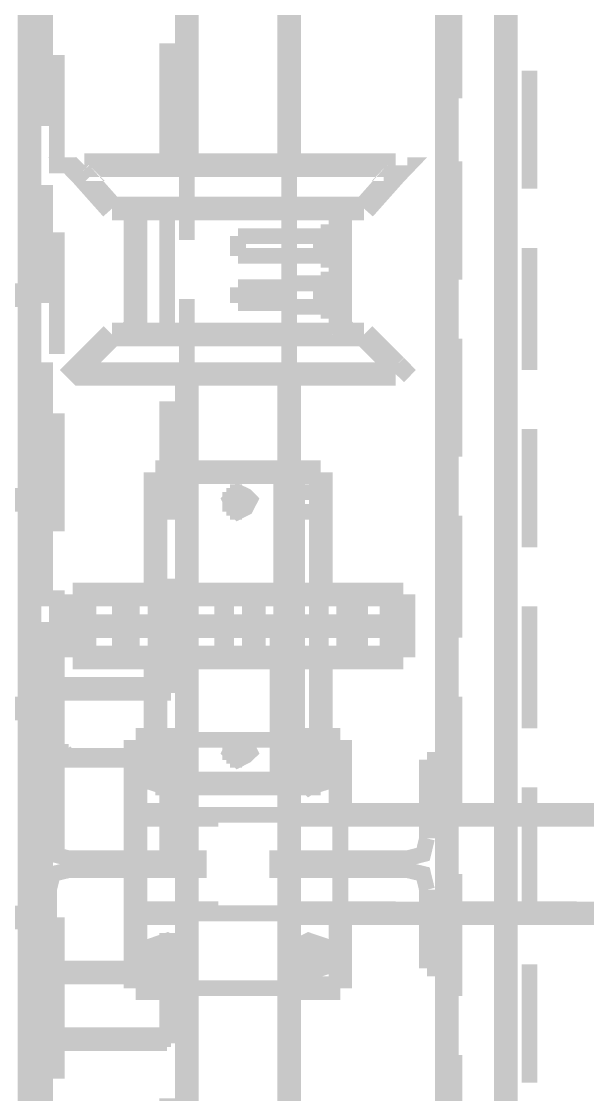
# Model space of a CAD drawing. Extents: x 0.1 to 11.6, y 0.3 to 16.2.
# Drawn here: x 8.2433 to 8.4829, y 13.6083 to 14.0625 of the extents above; entities that cross this region are included whole.
import ezdxf

# ---------------------------------------------------------------- set-up
doc = ezdxf.new("R2010")
doc.units = 0
doc.header["$MEASUREMENT"] = 0

msp = doc.modelspace()

# ---------------------------------------------------------------- linework, layer by layer
at = {"color": 0}
for points, const_width in [([(8.42333, 13.7267), (8.42333, 14.4517)], 0.01), ([(8.44835, 14.4517), (8.44835, 13.7267)], 0.01), ([(8.24669, 13.5283), (8.24669, 14.425)], 0.01), ([(8.31332, 14.2), (8.31332, 14.0017)], 0.01), ([(8.35667, 14.0017), (8.35667, 14.2)], 0.01), ([(8.24669, 14.0883), (8.24669, 14.0267)], 0.01), ([(8.42665, 14.08), (8.42665, 14.03)], 0.00667), ([(8.25331, 14.0183), (8.25331, 14.07)], 0.00667), ([(8.30501, 14.0033), (8.30501, 14.0533)], 0.00667), ([(8.25836, 13.9983), (8.25836, 14.0483)], 0.00667), ([(8.45833, 13.9917), (8.45833, 14.0417)], 0.00667), ([(8.27001, 14.0017), (8.26833, 14), (8.26665, 14), (8.26833, 13.9983)], 0.01), ([(8.27001, 14.0017), (8.33333, 14.0017)], 0.01), ([(8.31332, 14.0017), (8.31332, 13.97)], 0.00667), ([(8.31332, 14.0017), (8.31332, 13.97)], 0.00667), ([(8.33333, 14.0017), (8.40169, 14.0017)], 0.01), ([(8.35667, 13.9717), (8.35667, 14.0017)], 0.00667), ([(8.35667, 13.9717), (8.35667, 14.0017)], 0.00667), ([(8.40169, 13.9983), (8.40332, 14), (8.40169, 14), (8.40169, 14.0017)], 0.01), ([(8.42665, 14.0033), (8.42665, 13.9533)], 0.00667), ([(8.26833, 13.9983), (8.28168, 13.9833)], 0.01), ([(8.38835, 13.9833), (8.40169, 13.9983)], 0.01), ([(8.25331, 13.9433), (8.25331, 13.9933)], 0.00667), ([(8.38835, 13.9833), (8.28168, 13.9833)], 0.01), ([(8.29167, 13.9817), (8.28999, 13.9833)], 0.01), ([(8.29167, 13.9817), (8.29167, 13.9333)], 0.01), ([(8.37999, 13.9833), (8.37831, 13.9817)], 0.01), ([(8.37831, 13.9733), (8.37831, 13.9817)], 0.01), ([(8.30501, 13.9283), (8.30501, 13.9783)], 0.00667), ([(8.37831, 13.9617), (8.37831, 13.9633), (8.37831, 13.965), (8.37831, 13.9667), (8.37831, 13.9683), (8.37831, 13.97), (8.37831, 13.9717), (8.37831, 13.9733)], 0.01), ([(8.25836, 13.9217), (8.25836, 13.9733)], 0.00667), ([(8.33501, 13.9717), (8.33664, 13.9717)], 0.00667), ([(8.33501, 13.9717), (8.33501, 13.97)], 0.00667), ([(8.33501, 13.97), (8.33501, 13.9717)], 0.00667), ([(8.33501, 13.9717), (8.33664, 13.9717)], 0.00667), ([(8.35667, 13.9717), (8.33501, 13.9717)], 0.00667), ([(8.33501, 13.97), (8.33664, 13.97)], 0.00667), ([(8.33501, 13.97), (8.33501, 13.9683)], 0.00667), ([(8.33501, 13.9683), (8.33501, 13.97)], 0.00667), ([(8.33501, 13.97), (8.33664, 13.97)], 0.00667), ([(8.35667, 13.97), (8.35667, 13.9717)], 0.00667), ([(8.35667, 13.9717), (8.35835, 13.9717)], 0.00667), ([(8.35667, 13.9717), (8.35835, 13.9717)], 0.00667), ([(8.35667, 13.9717), (8.35835, 13.9717)], 0.00667), ([(8.35667, 13.9717), (8.35667, 13.97)], 0.00667), ([(8.37001, 13.9717), (8.35667, 13.9717)], 0.00667), ([(8.35667, 13.97), (8.35835, 13.97)], 0.00667), ([(8.35667, 13.97), (8.35667, 13.9683)], 0.00667), ([(8.37001, 13.9717), (8.37001, 13.9733)], 0.00667), ([(8.37001, 13.9733), (8.37169, 13.9733)], 0.00667), ([(8.37001, 13.9733), (8.37169, 13.9733)], 0.00667), ([(8.37001, 13.9733), (8.37169, 13.9733)], 0.00667), ([(8.37001, 13.9733), (8.37169, 13.9733)], 0.00667), ([(8.37001, 13.9733), (8.37001, 13.9717)], 0.00667), ([(8.37831, 13.9733), (8.37001, 13.9733)], 0.00667), ([(8.37001, 13.97), (8.37001, 13.9717)], 0.00667), ([(8.37001, 13.9717), (8.37169, 13.9717)], 0.00667), ([(8.37001, 13.9717), (8.37169, 13.9717)], 0.00667), ([(8.37001, 13.9717), (8.37001, 13.97)], 0.00667), ([(8.37001, 13.97), (8.37001, 13.9717)], 0.00667), ([(8.37001, 13.9717), (8.37169, 13.9717)], 0.00667), ([(8.37001, 13.9717), (8.37169, 13.9717)], 0.00667), ([(8.37001, 13.9717), (8.37169, 13.9717)], 0.00667), ([(8.37001, 13.9717), (8.37169, 13.9717)], 0.00667), ([(8.37001, 13.9717), (8.37169, 13.9717)], 0.00667), ([(8.37001, 13.9717), (8.37001, 13.97)], 0.00667), ([(8.37001, 13.9683), (8.37001, 13.97)], 0.00667), ([(8.37001, 13.97), (8.37001, 13.9683)], 0.00667), ([(8.37001, 13.9683), (8.37001, 13.97)], 0.00667), ([(8.37001, 13.97), (8.37001, 13.9683)], 0.00667), ([(8.33501, 13.9683), (8.33664, 13.9683)], 0.00667), ([(8.33501, 13.9683), (8.33501, 13.9667)], 0.00667), ([(8.33501, 13.9667), (8.33501, 13.9683)], 0.00667), ([(8.33501, 13.9683), (8.33664, 13.9683)], 0.00667), ([(8.33501, 13.9667), (8.33664, 13.9667)], 0.00667), ([(8.33501, 13.9667), (8.33501, 13.965)], 0.00667), ([(8.33501, 13.965), (8.33501, 13.9667)], 0.00667), ([(8.33501, 13.9667), (8.33664, 13.9667)], 0.00667), ([(8.33501, 13.965), (8.33664, 13.965)], 0.00667), ([(8.33501, 13.965), (8.33501, 13.9633)], 0.00667), ([(8.33501, 13.9633), (8.33501, 13.965)], 0.00667), ([(8.33501, 13.965), (8.33664, 13.965)], 0.00667), ([(8.35667, 13.9683), (8.35835, 13.9683)], 0.00667), ([(8.35667, 13.9683), (8.35667, 13.9667)], 0.00667), ([(8.35667, 13.9667), (8.35667, 13.965)], 0.00667), ([(8.35667, 13.9633), (8.35667, 13.965)], 0.00667), ([(8.35667, 13.965), (8.35667, 13.9633)], 0.00667), ([(8.37001, 13.9667), (8.37001, 13.9683)], 0.00667), ([(8.37001, 13.9683), (8.37169, 13.9683)], 0.00667), ([(8.37001, 13.9683), (8.37169, 13.9683)], 0.00667), ([(8.37001, 13.9683), (8.37001, 13.9667)], 0.00667), ([(8.37001, 13.9667), (8.37001, 13.9683)], 0.00667), ([(8.37001, 13.9683), (8.37169, 13.9683)], 0.00667), ([(8.37001, 13.9683), (8.37169, 13.9683)], 0.00667), ([(8.37001, 13.9683), (8.37001, 13.9667)], 0.00667), ([(8.37001, 13.965), (8.37001, 13.9667)], 0.00667), ([(8.37001, 13.9667), (8.37001, 13.965)], 0.00667), ([(8.37001, 13.965), (8.37001, 13.9667)], 0.00667), ([(8.37001, 13.9667), (8.37001, 13.965)], 0.00667), ([(8.37001, 13.9633), (8.37001, 13.965)], 0.00667), ([(8.37001, 13.965), (8.37001, 13.9633)], 0.00667), ([(8.37001, 13.9633), (8.37001, 13.965)], 0.00667), ([(8.37001, 13.965), (8.37169, 13.965)], 0.00667), ([(8.37001, 13.965), (8.37169, 13.965)], 0.00667), ([(8.37001, 13.965), (8.37001, 13.9633)], 0.00667), ([(8.45833, 13.915), (8.45833, 13.9667)], 0.00667), ([(8.33501, 13.9633), (8.33664, 13.9633)], 0.00667), ([(8.33501, 13.9633), (8.35667, 13.9633)], 0.00667), ([(8.35667, 13.9633), (8.35835, 13.9633)], 0.00667), ([(8.35667, 13.9633), (8.35835, 13.9633)], 0.00667), ([(8.35667, 13.9633), (8.35835, 13.9633)], 0.00667), ([(8.35667, 13.95), (8.35667, 13.9633)], 0.00667), ([(8.35667, 13.9517), (8.35667, 13.9633)], 0.00667), ([(8.35667, 13.9633), (8.37001, 13.9633)], 0.00667), ([(8.37001, 13.9617), (8.37001, 13.9633)], 0.00667), ([(8.37001, 13.9633), (8.37169, 13.9633)], 0.00667), ([(8.37001, 13.9633), (8.37169, 13.9633)], 0.00667), ([(8.37001, 13.9633), (8.37001, 13.9617)], 0.00667), ([(8.37001, 13.9633), (8.37169, 13.9633)], 0.00667), ([(8.37001, 13.9633), (8.37169, 13.9633)], 0.00667), ([(8.37001, 13.9633), (8.37169, 13.9633)], 0.00667), ([(8.37001, 13.9633), (8.37169, 13.9633)], 0.00667), ([(8.37001, 13.9617), (8.37169, 13.9617)], 0.00667), ([(8.37001, 13.9617), (8.37169, 13.9617)], 0.00667), ([(8.37001, 13.9617), (8.37169, 13.9617)], 0.00667), ([(8.37001, 13.9617), (8.37169, 13.9617)], 0.00667), ([(8.37001, 13.9617), (8.37831, 13.9617)], 0.00667), ([(8.37831, 13.9533), (8.37831, 13.9617)], 0.01), ([(8.24669, 13.9567), (8.24669, 13.895)], 0.01), ([(8.35667, 13.95), (8.35667, 13.9517)], 0.00667), ([(8.35667, 13.9517), (8.35835, 13.9517)], 0.00667), ([(8.35667, 13.9517), (8.35667, 13.95)], 0.00667), ([(8.37001, 13.9517), (8.35667, 13.9517)], 0.00667), ([(8.37001, 13.9517), (8.37001, 13.9533)], 0.00667), ([(8.37001, 13.9533), (8.37169, 13.9533)], 0.00667), ([(8.37001, 13.9533), (8.37169, 13.9533)], 0.00667), ([(8.37001, 13.9533), (8.37001, 13.9517)], 0.00667), ([(8.37831, 13.9533), (8.37001, 13.9533)], 0.00667), ([(8.37001, 13.95), (8.37001, 13.9517)], 0.00667), ([(8.37001, 13.9517), (8.37169, 13.9517)], 0.00667), ([(8.37001, 13.9517), (8.37169, 13.9517)], 0.00667), ([(8.37001, 13.9517), (8.37001, 13.95)], 0.00667), ([(8.37001, 13.95), (8.37001, 13.9517)], 0.00667), ([(8.37001, 13.9517), (8.37169, 13.9517)], 0.00667), ([(8.37001, 13.9517), (8.37001, 13.95)], 0.00667), ([(8.37831, 13.94), (8.37831, 13.9417), (8.37831, 13.9433), (8.37831, 13.945), (8.37831, 13.9467), (8.37831, 13.9483), (8.37831, 13.95), (8.37831, 13.9517), (8.37831, 13.9533)], 0.01), ([(8.23833, 13.9467), (8.24669, 13.9467)], 0.01), ([(8.33501, 13.95), (8.33664, 13.95)], 0.00667), ([(8.33501, 13.95), (8.33664, 13.95)], 0.00667), ([(8.33501, 13.95), (8.33501, 13.9483)], 0.00667), ([(8.33501, 13.9483), (8.33501, 13.95)], 0.00667), ([(8.33501, 13.95), (8.33664, 13.95)], 0.00667), ([(8.33501, 13.95), (8.33664, 13.95)], 0.00667), ([(8.35667, 13.95), (8.33501, 13.95)], 0.00667), ([(8.33501, 13.9483), (8.33664, 13.9483)], 0.00667), ([(8.33501, 13.9483), (8.33501, 13.9467)], 0.00667), ([(8.33501, 13.9467), (8.33501, 13.9483)], 0.00667), ([(8.33501, 13.9483), (8.33664, 13.9483)], 0.00667), ([(8.33501, 13.9467), (8.33501, 13.945)], 0.00667), ([(8.33501, 13.945), (8.33501, 13.9467)], 0.00667), ([(8.35667, 13.9433), (8.35667, 13.945), (8.35667, 13.9467), (8.35667, 13.9483), (8.35667, 13.95)], 0.00667), ([(8.35667, 13.95), (8.35667, 13.9483), (8.35667, 13.9467), (8.35667, 13.945), (8.35667, 13.9433)], 0.00667), ([(8.35667, 13.9483), (8.35667, 13.95)], 0.00667), ([(8.35667, 13.95), (8.35835, 13.95)], 0.00667), ([(8.35667, 13.95), (8.35835, 13.95)], 0.00667), ([(8.35667, 13.95), (8.35667, 13.9483)], 0.00667), ([(8.35667, 13.9483), (8.35667, 13.9467)], 0.00667), ([(8.35667, 13.9467), (8.35667, 13.945)], 0.00667), ([(8.37001, 13.9483), (8.37001, 13.95)], 0.00667), ([(8.37001, 13.95), (8.37169, 13.95)], 0.00667), ([(8.37001, 13.95), (8.37169, 13.95)], 0.00667), ([(8.37001, 13.95), (8.37001, 13.9483)], 0.00667), ([(8.37001, 13.9483), (8.37001, 13.95)], 0.00667), ([(8.37001, 13.95), (8.37169, 13.95)], 0.00667), ([(8.37001, 13.95), (8.37169, 13.95)], 0.00667), ([(8.37001, 13.95), (8.37001, 13.9483)], 0.00667), ([(8.37001, 13.9467), (8.37001, 13.9483)], 0.00667), ([(8.37001, 13.9483), (8.37001, 13.9467)], 0.00667), ([(8.37001, 13.9467), (8.37001, 13.9483)], 0.00667), ([(8.37001, 13.9483), (8.37169, 13.9483)], 0.00667), ([(8.37001, 13.9483), (8.37169, 13.9483)], 0.00667), ([(8.37001, 13.9483), (8.37001, 13.9467)], 0.00667), ([(8.37001, 13.945), (8.37001, 13.9467)], 0.00667), ([(8.37001, 13.9467), (8.37001, 13.945)], 0.00667), ([(8.37001, 13.945), (8.37001, 13.9467)], 0.00667), ([(8.37001, 13.9467), (8.37001, 13.945)], 0.00667), ([(8.31332, 13.945), (8.31332, 13.9133)], 0.00667), ([(8.31332, 13.945), (8.31332, 13.9133)], 0.00667), ([(8.33501, 13.945), (8.33664, 13.945)], 0.00667), ([(8.33501, 13.945), (8.33501, 13.9433)], 0.00667), ([(8.33501, 13.9433), (8.33501, 13.945)], 0.00667), ([(8.33501, 13.945), (8.33664, 13.945)], 0.00667), ([(8.33501, 13.9433), (8.33664, 13.9433)], 0.00667), ([(8.33501, 13.9433), (8.33664, 13.9433)], 0.00667), ([(8.33501, 13.9433), (8.33664, 13.9433)], 0.00667), ([(8.33501, 13.9433), (8.33664, 13.9433)], 0.00667), ([(8.33501, 13.9433), (8.33664, 13.9433)], 0.00667), ([(8.33501, 13.9433), (8.35667, 13.9433)], 0.00667), ([(8.35667, 13.9417), (8.35667, 13.9433), (8.35667, 13.945)], 0.00667), ([(8.35667, 13.945), (8.35667, 13.9433)], 0.00667), ([(8.35667, 13.9433), (8.35835, 13.9433)], 0.00667), ([(8.35667, 13.9433), (8.35667, 13.9417)], 0.00667), ([(8.35667, 13.9133), (8.35667, 13.9433)], 0.00667), ([(8.35667, 13.9417), (8.35835, 13.9417)], 0.00667), ([(8.35667, 13.9417), (8.35835, 13.9417)], 0.00667), ([(8.35667, 13.9133), (8.35667, 13.9417)], 0.00667), ([(8.35667, 13.9417), (8.37001, 13.9417)], 0.00667), ([(8.37001, 13.9433), (8.37001, 13.945)], 0.00667), ([(8.37001, 13.945), (8.37001, 13.9433)], 0.00667), ([(8.37001, 13.9433), (8.37001, 13.945)], 0.00667), ([(8.37001, 13.945), (8.37169, 13.945)], 0.00667), ([(8.37001, 13.945), (8.37169, 13.945)], 0.00667), ([(8.37001, 13.945), (8.37001, 13.9433)], 0.00667), ([(8.37001, 13.9417), (8.37001, 13.9433)], 0.00667), ([(8.37001, 13.9433), (8.37169, 13.9433)], 0.00667), ([(8.37001, 13.9433), (8.37169, 13.9433)], 0.00667), ([(8.37001, 13.9433), (8.37001, 13.9417)], 0.00667), ([(8.37001, 13.9417), (8.37001, 13.9433)], 0.00667), ([(8.37001, 13.9433), (8.37169, 13.9433)], 0.00667), ([(8.37001, 13.9433), (8.37169, 13.9433)], 0.00667), ([(8.37001, 13.9433), (8.37001, 13.9417)], 0.00667), ([(8.37001, 13.94), (8.37001, 13.9417)], 0.00667), ([(8.37001, 13.9417), (8.37169, 13.9417)], 0.00667), ([(8.37001, 13.9417), (8.37169, 13.9417)], 0.00667), ([(8.37001, 13.9417), (8.37001, 13.94)], 0.00667), ([(8.37001, 13.9417), (8.37169, 13.9417)], 0.00667), ([(8.37001, 13.9417), (8.37169, 13.9417)], 0.00667), ([(8.37831, 13.9333), (8.37831, 13.94)], 0.01), ([(8.37001, 13.94), (8.37169, 13.94)], 0.00667), ([(8.37001, 13.94), (8.37169, 13.94)], 0.00667), ([(8.37001, 13.94), (8.37831, 13.94)], 0.00667), ([(8.28999, 13.93), (8.28999, 13.9317), (8.29167, 13.9333)], 0.01), ([(8.37831, 13.9333), (8.37999, 13.9317), (8.37999, 13.93)], 0.01), ([(8.28168, 13.93), (8.26833, 13.9167)], 0.01), ([(8.38835, 13.93), (8.28168, 13.93)], 0.01), ([(8.40169, 13.9167), (8.38835, 13.93)], 0.01), ([(8.42665, 13.9283), (8.42665, 13.8783)], 0.00667), ([(8.25331, 13.855), (8.25331, 13.9183)], 0.00667), ([(8.26833, 13.9167), (8.26665, 13.915), (8.26833, 13.9133), (8.27001, 13.9133)], 0.01), ([(8.40169, 13.9133), (8.27001, 13.9133)], 0.01), ([(8.31332, 13.9133), (8.31332, 13.335)], 0.01), ([(8.35667, 13.335), (8.35667, 13.9133)], 0.01), ([(8.40169, 13.9133), (8.40332, 13.915), (8.40169, 13.9167)], 0.01), ([(8.30501, 13.8517), (8.30501, 13.9017)], 0.00667), ([(8.25836, 13.8467), (8.25836, 13.8967)], 0.00667), ([(8.45833, 13.84), (8.45833, 13.89)], 0.00667), ([(8.30003, 13.8717), (8.30003, 13.82)], 0.01), ([(8.30003, 13.8717), (8.33501, 13.8717)], 0.01), ([(8.31332, 13.0566), (8.31332, 13.8717)], 0.01), ([(8.31332, 13.8717), (8.31332, 13.8066)], 0.00667), ([(8.31332, 13.8717), (8.31332, 13.8066)], 0.00667), ([(8.33501, 13.8717), (8.37001, 13.8717)], 0.01), ([(8.35335, 13.8717), (8.35335, 13.8666)], 0.00667), ([(8.35335, 13.8666), (8.35335, 13.8717)], 0.00667), ([(8.35667, 13.8717), (8.35667, 13.0566)], 0.01), ([(8.35667, 13.8666), (8.35667, 13.8683), (8.35667, 13.87), (8.35667, 13.8717)], 0.00667), ([(8.35667, 13.8717), (8.35667, 13.87), (8.35667, 13.8683), (8.35667, 13.8666)], 0.00667), ([(8.35667, 13.8066), (8.35667, 13.8717)], 0.00667), ([(8.35667, 13.8717), (8.35667, 13.8066)], 0.00667), ([(8.35667, 13.8717), (8.35835, 13.8717)], 0.00667), ([(8.36003, 13.8066), (8.36003, 13.8717)], 0.00667), ([(8.36003, 13.8066), (8.36003, 13.8717)], 0.00667), ([(8.37001, 13.8633), (8.37001, 13.8717)], 0.01), ([(8.35335, 13.8666), (8.35335, 13.8066)], 0.00667), ([(8.35335, 13.8666), (8.35335, 13.8066)], 0.00667), ([(8.35667, 13.8666), (8.35667, 13.8066)], 0.00667), ([(8.35667, 13.8066), (8.35667, 13.8666)], 0.00667), ([(8.23833, 13.86), (8.24669, 13.86)], 0.01), ([(8.33664, 13.855), (8.33501, 13.855), (8.33501, 13.8567), (8.33333, 13.8567), (8.33333, 13.8583), (8.33165, 13.8583), (8.33165, 13.86), (8.33333, 13.86), (8.33333, 13.8617), (8.33501, 13.8617), (8.33501, 13.8633), (8.33664, 13.8633)], 0.00667), ([(8.33664, 13.8633), (8.33501, 13.8633)], 0.00667), ([(8.36003, 13.8633), (8.36165, 13.8633)], 0.00667), ([(8.36003, 13.8633), (8.36003, 13.8617)], 0.00667), ([(8.36003, 13.8617), (8.36003, 13.8633)], 0.00667), ([(8.36003, 13.8633), (8.36165, 13.8633)], 0.00667), ([(8.37001, 13.8633), (8.36003, 13.8633)], 0.00667), ([(8.36003, 13.8617), (8.36165, 13.8617)], 0.00667), ([(8.36003, 13.8617), (8.36003, 13.86)], 0.00667), ([(8.36003, 13.86), (8.36003, 13.8617)], 0.00667), ([(8.36003, 13.8617), (8.36165, 13.8617)], 0.00667), ([(8.36003, 13.86), (8.36165, 13.86)], 0.00667), ([(8.36003, 13.86), (8.36003, 13.8583)], 0.00667), ([(8.36003, 13.8583), (8.36003, 13.86)], 0.00667), ([(8.36003, 13.86), (8.36165, 13.86)], 0.00667), ([(8.36003, 13.8583), (8.36003, 13.8567)], 0.00667), ([(8.36003, 13.8567), (8.36003, 13.8583)], 0.00667), ([(8.36003, 13.8567), (8.36165, 13.8567)], 0.00667), ([(8.36003, 13.8567), (8.36165, 13.8567)], 0.00667), ([(8.36003, 13.8567), (8.36003, 13.855)], 0.00667), ([(8.36003, 13.855), (8.36003, 13.8567)], 0.00667), ([(8.36003, 13.8567), (8.36165, 13.8567)], 0.00667), ([(8.36003, 13.8567), (8.36165, 13.8567)], 0.00667), ([(8.37001, 13.82), (8.37001, 13.8567)], 0.01), ([(8.25331, 13.855), (8.24669, 13.855)], 0.00667), ([(8.24669, 13.855), (8.25331, 13.855)], 0.00667), ([(8.25331, 13.855), (8.25331, 13.815)], 0.00667), ([(8.33501, 13.855), (8.33664, 13.855)], 0.00667), ([(8.36003, 13.855), (8.36165, 13.855)], 0.00667), ([(8.36003, 13.855), (8.37001, 13.855)], 0.00667), ([(8.42665, 13.8533), (8.42665, 13.8017)], 0.00667), ([(8.30501, 13.7817), (8.30501, 13.8267)], 0.00667), ([(8.25836, 13.775), (8.25836, 13.8217)], 0.00667), ([(8.26497, 13.82), (8.26497, 13.8066)], 0.01), ([(8.26497, 13.82), (8.33333, 13.82)], 0.01), ([(8.27165, 13.82), (8.27165, 13.8066)], 0.00667), ([(8.285, 13.8066), (8.285, 13.82)], 0.00667), ([(8.28836, 13.82), (8.28836, 13.8066)], 0.00667), ([(8.28999, 13.82), (8.28999, 13.8066)], 0.00667), ([(8.30003, 13.8066), (8.30003, 13.82)], 0.00667), ([(8.30165, 13.8066), (8.30165, 13.82)], 0.00667), ([(8.32835, 13.82), (8.32835, 13.8066)], 0.00667), ([(8.33003, 13.82), (8.33003, 13.8066)], 0.00667), ([(8.33333, 13.82), (8.405, 13.82)], 0.01), ([(8.34, 13.8066), (8.34, 13.82)], 0.00667), ([(8.34332, 13.8066), (8.34332, 13.82)], 0.00667), ([(8.36833, 13.82), (8.36833, 13.8066)], 0.00667), ([(8.37001, 13.82), (8.37001, 13.8066)], 0.00667), ([(8.37999, 13.8066), (8.37999, 13.82)], 0.00667), ([(8.38336, 13.8066), (8.38336, 13.82)], 0.00667), ([(8.38667, 13.82), (8.38667, 13.8066)], 0.00667), ([(8.39833, 13.8066), (8.39833, 13.82)], 0.00667), ([(8.405, 13.8066), (8.405, 13.82)], 0.01), ([(8.45833, 13.7633), (8.45833, 13.815)], 0.00667), ([(8.25331, 13.8083), (8.25331, 13.77)], 0.00667), ([(8.25331, 13.8083), (8.25331, 13.785)], 0.00667), ([(8.26497, 13.8066), (8.26497, 13.7933)], 0.01), ([(8.26497, 13.8066), (8.33333, 13.8066)], 0.01), ([(8.27165, 13.8066), (8.27165, 13.7933)], 0.00667), ([(8.285, 13.7933), (8.285, 13.8066)], 0.00667), ([(8.28836, 13.8066), (8.28836, 13.7933)], 0.00667), ([(8.28999, 13.8066), (8.28999, 13.7933)], 0.00667), ([(8.30003, 13.7933), (8.30003, 13.8066)], 0.00667), ([(8.30165, 13.7933), (8.30165, 13.8066)], 0.00667), ([(8.31332, 13.8066), (8.31332, 13.74)], 0.00667), ([(8.31332, 13.8066), (8.31332, 13.74)], 0.00667), ([(8.32835, 13.8066), (8.32835, 13.7933)], 0.00667), ([(8.33003, 13.8066), (8.33003, 13.7933)], 0.00667), ([(8.33333, 13.8066), (8.405, 13.8066)], 0.01), ([(8.34, 13.7933), (8.34, 13.8066)], 0.00667), ([(8.34332, 13.7933), (8.34332, 13.8066)], 0.00667), ([(8.35167, 13.7467), (8.35167, 13.8066)], 0.00667), ([(8.35167, 13.7467), (8.35167, 13.8066)], 0.00667), ([(8.35499, 13.7467), (8.35499, 13.8066)], 0.00667), ([(8.35499, 13.8066), (8.35499, 13.7467)], 0.00667), ([(8.35499, 13.8066), (8.35499, 13.74)], 0.00667), ([(8.35499, 13.74), (8.35499, 13.8066)], 0.00667), ([(8.36003, 13.74), (8.36003, 13.8066)], 0.00667), ([(8.36003, 13.74), (8.36003, 13.8066)], 0.00667), ([(8.36833, 13.8066), (8.36833, 13.7933)], 0.00667), ([(8.37001, 13.8066), (8.37001, 13.7933)], 0.00667), ([(8.37999, 13.7933), (8.37999, 13.8066)], 0.00667), ([(8.38336, 13.7933), (8.38336, 13.8066)], 0.00667), ([(8.38667, 13.8066), (8.38667, 13.7933)], 0.00667), ([(8.39833, 13.7933), (8.39833, 13.8066)], 0.00667), ([(8.405, 13.7933), (8.405, 13.8066)], 0.01), ([(8.26497, 13.7933), (8.33333, 13.7933)], 0.01), ([(8.30003, 13.7933), (8.30003, 13.74)], 0.01), ([(8.33333, 13.7933), (8.405, 13.7933)], 0.01), ([(8.37001, 13.7567), (8.37001, 13.7933)], 0.01), ([(8.25331, 13.79), (8.25331, 13.75)], 0.00667), ([(8.24669, 13.785), (8.25331, 13.785)], 0.00667), ([(8.25331, 13.785), (8.24669, 13.785)], 0.00667), ([(8.25331, 13.785), (8.25331, 13.75)], 0.00667), ([(8.30501, 13.7817), (8.25331, 13.7817)], 0.00667), ([(8.25331, 13.7783), (8.25499, 13.7783)], 0.00667), ([(8.25499, 13.7783), (8.25667, 13.7783)], 0.00667), ([(8.25499, 13.7783), (8.25667, 13.7783)], 0.00667), ([(8.25667, 13.7783), (8.25836, 13.7783)], 0.00667), ([(8.25667, 13.7783), (8.25836, 13.7783)], 0.00667), ([(8.25667, 13.7783), (8.25836, 13.7783)], 0.00667), ([(8.25667, 13.7783), (8.25836, 13.7783)], 0.00667), ([(8.25836, 13.7783), (8.25836, 13.7767)], 0.00667), ([(8.25999, 13.7767), (8.25999, 13.7783)], 0.00667), ([(8.25999, 13.7783), (8.26167, 13.7783)], 0.00667), ([(8.26167, 13.7783), (8.26335, 13.7783)], 0.00667), ([(8.26167, 13.7783), (8.26335, 13.7783)], 0.00667), ([(8.26335, 13.7783), (8.30333, 13.7783)], 0.00667), ([(8.30333, 13.7783), (8.30501, 13.7783)], 0.00667), ([(8.30333, 13.7783), (8.30501, 13.7783)], 0.00667), ([(8.30333, 13.7783), (8.30501, 13.7783)], 0.00667), ([(8.30333, 13.7783), (8.30501, 13.7783)], 0.00667), ([(8.30501, 13.78), (8.30501, 13.7817)], 0.00667), ([(8.30501, 13.7783), (8.30501, 13.78)], 0.00667), ([(8.30501, 13.78), (8.30664, 13.78)], 0.00667), ([(8.30501, 13.78), (8.30664, 13.78)], 0.00667), ([(8.30501, 13.7783), (8.30664, 13.7783)], 0.00667), ([(8.25836, 13.775), (8.25836, 13.7767)], 0.00667), ([(8.25836, 13.7767), (8.25999, 13.7767)], 0.00667), ([(8.25836, 13.7767), (8.25999, 13.7767)], 0.00667), ([(8.25836, 13.7767), (8.25999, 13.7767)], 0.00667), ([(8.25836, 13.7767), (8.25999, 13.7767)], 0.00667), ([(8.25836, 13.7533), (8.25836, 13.775)], 0.00667), ([(8.42665, 13.7767), (8.42665, 13.7267)], 0.00667), ([(8.23833, 13.7717), (8.24669, 13.7717)], 0.01), ([(8.29167, 13.7584), (8.29167, 13.7267)], 0.01), ([(8.31332, 13.7584), (8.29167, 13.7584)], 0.01), ([(8.29167, 13.7584), (8.29167, 13.7267)], 0.01), ([(8.30003, 13.7584), (8.29167, 13.7584)], 0.01), ([(8.37831, 13.7584), (8.35667, 13.7584)], 0.01), ([(8.37831, 13.7584), (8.37001, 13.7584)], 0.01), ([(8.37831, 13.7267), (8.37831, 13.7584)], 0.01), ([(8.37831, 13.7267), (8.37831, 13.7584)], 0.01), ([(8.37001, 13.7584), (8.30003, 13.7584)], 0.00667), ([(8.35667, 13.7584), (8.31332, 13.7584)], 0.00667), ([(8.33664, 13.75), (8.33501, 13.75), (8.33501, 13.7517), (8.33333, 13.7517), (8.33333, 13.7533), (8.33165, 13.7533), (8.33165, 13.755), (8.33333, 13.755), (8.33333, 13.7567), (8.33501, 13.7567), (8.33664, 13.7567)], 0.00667), ([(8.33664, 13.7567), (8.33501, 13.7567)], 0.00667), ([(8.36003, 13.7567), (8.36165, 13.7567)], 0.00667), ([(8.36003, 13.7567), (8.36165, 13.7567)], 0.00667), ([(8.36003, 13.7567), (8.36165, 13.7567)], 0.00667), ([(8.36003, 13.7567), (8.36003, 13.755)], 0.00667), ([(8.36003, 13.755), (8.36003, 13.7567)], 0.00667), ([(8.36003, 13.7567), (8.36165, 13.7567)], 0.00667), ([(8.36003, 13.7567), (8.36165, 13.7567)], 0.00667), ([(8.36003, 13.7567), (8.36165, 13.7567)], 0.00667), ([(8.37001, 13.7567), (8.36003, 13.7567)], 0.00667), ([(8.37001, 13.75), (8.37001, 13.7517), (8.37001, 13.7533), (8.37001, 13.755), (8.37001, 13.7567)], 0.01), ([(8.37001, 13.7567), (8.37001, 13.75)], 0.01), ([(8.25331, 13.7517), (8.25499, 13.7517)], 0.00667), ([(8.25499, 13.7517), (8.25667, 13.7517)], 0.00667), ([(8.25499, 13.7517), (8.25667, 13.7517)], 0.00667), ([(8.25667, 13.7517), (8.25667, 13.7533)], 0.00667), ([(8.25667, 13.7533), (8.25836, 13.7533)], 0.00667), ([(8.25667, 13.7533), (8.25836, 13.7533)], 0.00667), ([(8.25667, 13.7517), (8.25836, 13.7517)], 0.00667), ([(8.25836, 13.755), (8.25836, 13.7083)], 0.00667), ([(8.25836, 13.755), (8.25999, 13.755)], 0.00667), ([(8.25836, 13.755), (8.25999, 13.755)], 0.00667), ([(8.25836, 13.755), (8.25836, 13.7533)], 0.00667), ([(8.25836, 13.7533), (8.25999, 13.7533)], 0.00667), ([(8.25836, 13.7533), (8.25999, 13.7533)], 0.00667), ([(8.25836, 13.7533), (8.25999, 13.7533)], 0.00667), ([(8.25999, 13.7533), (8.26167, 13.7533)], 0.00667), ([(8.25999, 13.7533), (8.26167, 13.7533)], 0.00667), ([(8.26167, 13.7533), (8.26335, 13.7533)], 0.00667), ([(8.26167, 13.7533), (8.26335, 13.7517)], 0.00667), ([(8.26335, 13.7517), (8.30333, 13.7517)], 0.00667), ([(8.30333, 13.7517), (8.30501, 13.7517)], 0.00667), ([(8.30333, 13.7517), (8.30501, 13.7517)], 0.00667), ([(8.30333, 13.7517), (8.30501, 13.7517)], 0.00667), ([(8.30333, 13.7517), (8.30501, 13.7517)], 0.00667), ([(8.30501, 13.7517), (8.30664, 13.7517)], 0.00667), ([(8.30501, 13.7517), (8.30664, 13.7517)], 0.00667), ([(8.30501, 13.7517), (8.30664, 13.7517)], 0.00667), ([(8.30501, 13.7517), (8.30664, 13.7517)], 0.00667), ([(8.36003, 13.755), (8.36165, 13.755)], 0.00667), ([(8.36003, 13.755), (8.36003, 13.7533)], 0.00667), ([(8.36003, 13.7533), (8.36003, 13.755)], 0.00667), ([(8.36003, 13.755), (8.36165, 13.755)], 0.00667), ([(8.36003, 13.7533), (8.36003, 13.7517)], 0.00667), ([(8.36003, 13.7517), (8.36003, 13.7533)], 0.00667), ([(8.36003, 13.7517), (8.36165, 13.7517)], 0.00667), ([(8.36003, 13.7517), (8.36003, 13.75)], 0.00667), ([(8.36003, 13.75), (8.36003, 13.7517)], 0.00667), ([(8.36003, 13.7517), (8.36165, 13.7517)], 0.00667), ([(8.37001, 13.74), (8.37001, 13.75)], 0.01), ([(8.25499, 13.75), (8.24669, 13.75)], 0.00667), ([(8.25331, 13.75), (8.24669, 13.75)], 0.00667), ([(8.25499, 13.75), (8.25331, 13.75)], 0.00667), ([(8.30501, 13.75), (8.25499, 13.75)], 0.00667), ([(8.25499, 13.7167), (8.25499, 13.75)], 0.00667), ([(8.25499, 13.7167), (8.25499, 13.75)], 0.00667), ([(8.30003, 13.7483), (8.29833, 13.745), (8.30003, 13.7416)], 0.01), ([(8.30664, 13.74), (8.31, 13.7433), (8.31, 13.7467), (8.30664, 13.75), (8.30333, 13.75), (8.30003, 13.7483)], 0.00667), ([(8.30501, 13.75), (8.30501, 13.7033)], 0.00667), ([(8.33501, 13.75), (8.33664, 13.75)], 0.00667), ([(8.35167, 13.7467), (8.35167, 13.74)], 0.00667), ([(8.35167, 13.74), (8.35167, 13.7467)], 0.00667), ([(8.35667, 13.74), (8.35667, 13.7416), (8.35499, 13.7416), (8.35499, 13.7433), (8.35499, 13.745), (8.35499, 13.7467)], 0.00667), ([(8.35499, 13.7467), (8.35499, 13.745), (8.35499, 13.7433), (8.35667, 13.7433), (8.35667, 13.7416)], 0.00667), ([(8.37001, 13.7483), (8.36664, 13.75), (8.36333, 13.75), (8.36165, 13.7467), (8.36003, 13.7433), (8.36333, 13.74)], 0.00667), ([(8.36003, 13.75), (8.36165, 13.75)], 0.00667), ([(8.36003, 13.75), (8.36165, 13.75)], 0.00667), ([(8.36003, 13.75), (8.36165, 13.75)], 0.00667), ([(8.36003, 13.75), (8.37001, 13.75)], 0.00667), ([(8.37001, 13.7416), (8.37169, 13.745), (8.37001, 13.7483)], 0.01), ([(8.41499, 13.75), (8.41499, 13.7167)], 0.00667), ([(8.42333, 13.75), (8.41499, 13.75)], 0.00667), ([(8.41499, 13.75), (8.41499, 13.7167)], 0.00667), ([(8.42333, 13.75), (8.41499, 13.75)], 0.00667), ([(8.25331, 13.745), (8.25331, 13.695)], 0.00667), ([(8.30003, 13.74), (8.33501, 13.74)], 0.01), ([(8.30165, 13.74), (8.30501, 13.74)], 0.01), ([(8.30003, 13.7416), (8.30165, 13.7416)], 0.00667), ([(8.30003, 13.7416), (8.30165, 13.74)], 0.00667), ([(8.30501, 13.74), (8.30664, 13.74)], 0.01), ([(8.31332, 13.74), (8.31332, 13.535)], 0.01), ([(8.33501, 13.74), (8.37001, 13.74)], 0.01), ([(8.35667, 13.535), (8.35667, 13.74)], 0.01), ([(8.35667, 13.74), (8.35667, 13.7416)], 0.00667), ([(8.36333, 13.74), (8.36501, 13.74)], 0.01), ([(8.36501, 13.74), (8.36833, 13.74)], 0.01), ([(8.36833, 13.74), (8.37001, 13.7416)], 0.00667), ([(8.37001, 13.7416), (8.37169, 13.7416)], 0.00667), ([(8.45833, 13.6883), (8.45833, 13.7383)], 0.00667), ([(8.31332, 13.7267), (8.29167, 13.7267)], 0.01), ([(8.31332, 13.7267), (8.29167, 13.7267)], 0.01), ([(8.29167, 13.705), (8.29167, 13.7267)], 0.01), ([(8.29167, 13.705), (8.29167, 13.7267)], 0.01), ([(8.90169, 13.7267), (8.35667, 13.7267)], 0.01), ([(8.42333, 13.7267), (8.42333, 13.685)], 0.01), ([(8.44835, 13.685), (8.44835, 13.7267)], 0.01), ([(8.32667, 13.725), (8.29167, 13.725)], 0.00667), ([(8.35667, 13.7267), (8.31332, 13.7267)], 0.00667), ([(8.40169, 13.725), (8.35167, 13.725)], 0.00667), ([(8.37831, 13.685), (8.37831, 13.7267)], 0.00667), ([(8.37831, 13.685), (8.37831, 13.7267)], 0.00667), ([(8.42333, 13.685), (8.42333, 13.7267)], 0.00667), ([(8.42333, 13.685), (8.42333, 13.7267)], 0.00667), ([(8.47835, 13.725), (8.42833, 13.725)], 0.00667), ([(8.44835, 13.7267), (8.44835, 13.685)], 0.00667), ([(8.44835, 13.7267), (8.44835, 13.685)], 0.00667), ([(8.25499, 13.7167), (8.25667, 13.71), (8.26335, 13.7083)], 0.00667), ([(8.25499, 13.7167), (8.25667, 13.71), (8.26335, 13.7083)], 0.00667), ([(8.40668, 13.7083), (8.41336, 13.71), (8.41499, 13.7167)], 0.00667), ([(8.40668, 13.7083), (8.41336, 13.71), (8.41499, 13.7167)], 0.00667), ([(8.26335, 13.7033), (8.26335, 13.7083)], 0.00667), ([(8.26335, 13.7083), (8.27669, 13.7083)], 0.00667), ([(8.26335, 13.7033), (8.26335, 13.7083)], 0.00667), ([(8.26335, 13.7083), (8.27669, 13.7083)], 0.00667), ([(8.27669, 13.7083), (8.32167, 13.7083)], 0.00667), ([(8.27669, 13.7083), (8.32167, 13.7083)], 0.00667), ([(8.29167, 13.685), (8.29167, 13.705)], 0.01), ([(8.29167, 13.685), (8.29167, 13.705)], 0.01), ([(8.34831, 13.7083), (8.39501, 13.7083)], 0.00667), ([(8.34831, 13.7083), (8.39501, 13.7083)], 0.00667), ([(8.39501, 13.7083), (8.40668, 13.7083)], 0.00667), ([(8.39501, 13.7083), (8.40668, 13.7083)], 0.00667), ([(8.40668, 13.7083), (8.40668, 13.7033)], 0.00667), ([(8.40668, 13.7083), (8.40668, 13.7033)], 0.00667), ([(8.26335, 13.7033), (8.25667, 13.7017), (8.25499, 13.695)], 0.00667), ([(8.26335, 13.7033), (8.25667, 13.7017), (8.25499, 13.695)], 0.00667), ([(8.27669, 13.7033), (8.26335, 13.7033)], 0.00667), ([(8.27669, 13.7033), (8.26335, 13.7033)], 0.00667), ([(8.32167, 13.7033), (8.27669, 13.7033)], 0.00667), ([(8.32167, 13.7033), (8.27669, 13.7033)], 0.00667), ([(8.39501, 13.7033), (8.34831, 13.7033)], 0.00667), ([(8.39501, 13.7033), (8.34831, 13.7033)], 0.00667), ([(8.40668, 13.7033), (8.39501, 13.7033)], 0.00667), ([(8.40668, 13.7033), (8.39501, 13.7033)], 0.00667), ([(8.41499, 13.695), (8.41336, 13.7017), (8.40668, 13.7033)], 0.00667), ([(8.41499, 13.695), (8.41336, 13.7017), (8.40668, 13.7033)], 0.00667), ([(8.42665, 13.7017), (8.42665, 13.65)], 0.00667), ([(8.25499, 13.6617), (8.25499, 13.695)], 0.00667), ([(8.25499, 13.6617), (8.25499, 13.695)], 0.00667), ([(8.41499, 13.695), (8.41499, 13.6617)], 0.00667), ([(8.41499, 13.695), (8.41499, 13.6617)], 0.00667), ([(8.23833, 13.6833), (8.24669, 13.6833)], 0.01), ([(8.25836, 13.6833), (8.25836, 13.6367)], 0.00667), ([(8.29167, 13.685), (8.31332, 13.685)], 0.01), ([(8.29167, 13.685), (8.31332, 13.685)], 0.01), ([(8.29167, 13.685), (8.29167, 13.6533)], 0.01), ([(8.29167, 13.685), (8.29167, 13.6533)], 0.01), ([(8.29167, 13.6867), (8.32667, 13.6867)], 0.00667), ([(8.31332, 13.685), (8.35667, 13.685)], 0.00667), ([(8.35167, 13.6867), (8.40169, 13.6867)], 0.00667), ([(8.35667, 13.685), (8.90169, 13.685)], 0.01), ([(8.37831, 13.6533), (8.37831, 13.685)], 0.01), ([(8.37831, 13.6533), (8.37831, 13.685)], 0.01), ([(8.42333, 13.53), (8.42333, 13.685)], 0.01), ([(8.42333, 13.5283), (8.42333, 13.685)], 0.01), ([(8.42833, 13.6867), (8.47835, 13.6867)], 0.00667), ([(8.44835, 13.685), (8.44835, 13.5117)], 0.01), ([(8.30501, 13.6767), (8.30501, 13.63)], 0.00667), ([(8.25331, 13.67), (8.25331, 13.6183)], 0.00667), ([(8.24669, 13.6617), (8.25499, 13.6617)], 0.00667), ([(8.24669, 13.6617), (8.25331, 13.6617)], 0.00667), ([(8.25331, 13.6617), (8.25499, 13.6617)], 0.00667), ([(8.25331, 13.6217), (8.25331, 13.6617)], 0.00667), ([(8.25331, 13.6267), (8.25331, 13.6617)], 0.00667), ([(8.30165, 13.6617), (8.25499, 13.6617)], 0.00667), ([(8.30501, 13.6617), (8.30165, 13.6617)], 0.01), ([(8.30501, 13.6617), (8.30664, 13.6617)], 0.01), ([(8.30501, 13.6317), (8.30501, 13.6617)], 0.00667), ([(8.41499, 13.6617), (8.42333, 13.6617)], 0.00667), ([(8.41499, 13.6617), (8.42333, 13.6617)], 0.00667), ([(8.45833, 13.6133), (8.45833, 13.6634)], 0.00667), ([(8.25331, 13.66), (8.25499, 13.66)], 0.00667), ([(8.25499, 13.66), (8.25667, 13.66)], 0.00667), ([(8.25499, 13.66), (8.25667, 13.6583)], 0.00667), ([(8.25667, 13.6583), (8.25836, 13.6583)], 0.00667), ([(8.25667, 13.6583), (8.25836, 13.6583)], 0.00667), ([(8.25667, 13.6583), (8.25836, 13.6583)], 0.00667), ([(8.25667, 13.6583), (8.25836, 13.6583)], 0.00667), ([(8.25836, 13.6583), (8.25999, 13.6583)], 0.00667), ([(8.25836, 13.6583), (8.25999, 13.6583)], 0.00667), ([(8.25836, 13.6583), (8.25836, 13.6367)], 0.00667), ([(8.25836, 13.6567), (8.25836, 13.6583)], 0.00667), ([(8.25836, 13.6583), (8.25999, 13.6583)], 0.00667), ([(8.25836, 13.615), (8.25836, 13.6567)], 0.00667), ([(8.25836, 13.6567), (8.25999, 13.6567)], 0.00667), ([(8.25836, 13.6567), (8.25999, 13.6567)], 0.00667), ([(8.25999, 13.6583), (8.26167, 13.6583)], 0.00667), ([(8.25999, 13.6583), (8.26167, 13.6583)], 0.00667), ([(8.26167, 13.6583), (8.26335, 13.6583)], 0.00667), ([(8.26167, 13.6583), (8.26335, 13.6583)], 0.00667), ([(8.26335, 13.6583), (8.30333, 13.6583)], 0.00667), ([(8.30333, 13.6583), (8.30333, 13.66)], 0.00667), ([(8.30333, 13.66), (8.30501, 13.66)], 0.00667), ([(8.30333, 13.6583), (8.30501, 13.6583)], 0.00667), ([(8.30333, 13.6583), (8.30501, 13.6583)], 0.00667), ([(8.30501, 13.66), (8.30664, 13.66)], 0.00667), ([(8.30501, 13.66), (8.30664, 13.66)], 0.00667), ([(8.30501, 13.66), (8.30664, 13.66)], 0.00667), ([(8.30501, 13.66), (8.30664, 13.66)], 0.00667), ([(8.29167, 13.6533), (8.31332, 13.6533)], 0.01), ([(8.29167, 13.6533), (8.31332, 13.6533)], 0.01), ([(8.31332, 13.6533), (8.35667, 13.6533)], 0.00667), ([(8.31332, 13.6533), (8.35667, 13.6533)], 0.00667), ([(8.35667, 13.6533), (8.37831, 13.6533)], 0.01), ([(8.35667, 13.6533), (8.37831, 13.6533)], 0.01), ([(8.25331, 13.6334), (8.25499, 13.6334)], 0.00667), ([(8.25499, 13.6334), (8.25667, 13.6334)], 0.00667), ([(8.25499, 13.6334), (8.25667, 13.6334)], 0.00667), ([(8.25667, 13.6334), (8.25836, 13.6334)], 0.00667), ([(8.25667, 13.6334), (8.25836, 13.6334)], 0.00667), ([(8.25667, 13.6334), (8.25836, 13.6334)], 0.00667), ([(8.25667, 13.6334), (8.25836, 13.6334)], 0.00667), ([(8.25836, 13.6367), (8.25836, 13.635)], 0.00667), ([(8.25836, 13.635), (8.25999, 13.635)], 0.00667), ([(8.25836, 13.635), (8.25999, 13.635)], 0.00667), ([(8.25836, 13.635), (8.25999, 13.6334)], 0.00667), ([(8.25836, 13.6334), (8.25836, 13.635)], 0.00667), ([(8.25836, 13.6334), (8.25999, 13.6334)], 0.00667), ([(8.25999, 13.6334), (8.26167, 13.6334)], 0.00667), ([(8.25999, 13.6334), (8.26167, 13.6334)], 0.00667), ([(8.26167, 13.6334), (8.26335, 13.6334)], 0.00667), ([(8.26167, 13.6334), (8.26335, 13.6334)], 0.00667), ([(8.26335, 13.6334), (8.30333, 13.6334)], 0.00667), ([(8.30333, 13.6334), (8.30501, 13.6334)], 0.00667), ([(8.30333, 13.6334), (8.30501, 13.6334)], 0.00667), ([(8.30333, 13.6334), (8.30501, 13.6334)], 0.00667), ([(8.30333, 13.6334), (8.30501, 13.6334)], 0.00667), ([(8.30501, 13.6334), (8.30501, 13.6317)], 0.00667), ([(8.30501, 13.63), (8.25331, 13.63)], 0.00667), ([(8.30501, 13.6317), (8.30664, 13.6317)], 0.00667), ([(8.30501, 13.6317), (8.30664, 13.6317)], 0.00667), ([(8.30501, 13.6317), (8.30664, 13.6317)], 0.00667), ([(8.30501, 13.6317), (8.30501, 13.63)], 0.00667), ([(8.25331, 13.6267), (8.24669, 13.6267)], 0.00667), ([(8.24669, 13.6267), (8.25331, 13.6267)], 0.00667), ([(8.25331, 13.6267), (8.25331, 13.6033)], 0.00667), ([(8.42665, 13.625), (8.42665, 13.575)], 0.00667), ([(8.30501, 13.5566), (8.30501, 13.6067)], 0.00667)]:
    msp.add_lwpolyline(points, dxfattribs=dict(at, const_width=const_width))
for points, const_width in [([(8.35667, 13.9633), (8.35667, 13.965), (8.35667, 13.9667), (8.35667, 13.9683), (8.35667, 13.97), (8.35667, 13.9717), (8.35667, 13.97), (8.35667, 13.9683), (8.35667, 13.9667), (8.35667, 13.965), (8.35667, 13.9633)], 0.00667), ([(8.37001, 13.855), (8.37001, 13.8567), (8.37001, 13.8583), (8.37001, 13.86), (8.37001, 13.8617), (8.37001, 13.8633), (8.37001, 13.8617), (8.37001, 13.86), (8.37001, 13.8583), (8.37001, 13.8567), (8.37001, 13.855)], 0.01), ([(8.33501, 13.855), (8.33832, 13.8567), (8.34, 13.86), (8.33832, 13.8617), (8.33501, 13.8633), (8.33333, 13.8617), (8.33165, 13.86), (8.33333, 13.8567), (8.33501, 13.855)], 0.00667), ([(8.33501, 13.75), (8.33832, 13.7517), (8.34, 13.7533), (8.33832, 13.7567), (8.33501, 13.7567), (8.33333, 13.7567), (8.33165, 13.7533), (8.33333, 13.7517), (8.33501, 13.75)], 0.00667), ([(8.30501, 13.74), (8.30832, 13.7416), (8.31, 13.745), (8.30832, 13.7483), (8.30501, 13.75), (8.30003, 13.7483), (8.29833, 13.745), (8.30003, 13.7416), (8.30501, 13.74)], 0.01), ([(8.30501, 13.7383), (8.30832, 13.7416), (8.31, 13.745), (8.30832, 13.75), (8.30501, 13.7517), (8.30003, 13.75), (8.29833, 13.745), (8.30003, 13.7416), (8.30501, 13.7383)], 0.00667), ([(8.30501, 13.7383), (8.30832, 13.7416), (8.31, 13.745), (8.30832, 13.75), (8.30501, 13.7517), (8.30003, 13.75), (8.29833, 13.745), (8.30003, 13.7416), (8.30501, 13.7383)], 0.00667), ([(8.36501, 13.74), (8.37001, 13.7416), (8.37169, 13.745), (8.37001, 13.7483), (8.36501, 13.75), (8.36165, 13.7483), (8.36003, 13.745), (8.36165, 13.7416), (8.36501, 13.74)], 0.01), ([(8.36501, 13.7383), (8.37001, 13.7416), (8.37169, 13.745), (8.37001, 13.75), (8.36501, 13.7517), (8.36165, 13.75), (8.36003, 13.745), (8.36165, 13.7416), (8.36501, 13.7383)], 0.00667), ([(8.36501, 13.7383), (8.37001, 13.7416), (8.37169, 13.745), (8.37001, 13.75), (8.36501, 13.7517), (8.36165, 13.75), (8.36003, 13.745), (8.36165, 13.7416), (8.36501, 13.7383)], 0.00667), ([(8.30501, 13.6617), (8.30832, 13.6634), (8.31, 13.6667), (8.30832, 13.67), (8.30501, 13.6717), (8.30003, 13.67), (8.29833, 13.6667), (8.30003, 13.6634), (8.30501, 13.6617)], 0.01), ([(8.30501, 13.6617), (8.30832, 13.6634), (8.31, 13.6667), (8.30832, 13.67), (8.30501, 13.6717), (8.30003, 13.67), (8.29833, 13.6667), (8.30003, 13.6634), (8.30501, 13.6617)], 0.01), ([(8.36501, 13.6617), (8.37001, 13.6634), (8.37169, 13.6667), (8.37001, 13.67), (8.36501, 13.6717), (8.36165, 13.67), (8.36003, 13.6667), (8.36165, 13.6634), (8.36501, 13.6617)], 0.01), ([(8.36501, 13.6617), (8.37001, 13.6634), (8.37169, 13.6667), (8.37001, 13.67), (8.36501, 13.6717), (8.36165, 13.67), (8.36003, 13.6667), (8.36165, 13.6634), (8.36501, 13.6617)], 0.01), ([(8.30501, 13.66), (8.30832, 13.6617), (8.31, 13.6667), (8.30832, 13.67), (8.30501, 13.6717), (8.30003, 13.67), (8.29833, 13.6667), (8.30003, 13.6617), (8.30501, 13.66)], 0.00667), ([(8.30501, 13.66), (8.30832, 13.6617), (8.31, 13.6667), (8.30832, 13.67), (8.30501, 13.6717), (8.30003, 13.67), (8.29833, 13.6667), (8.30003, 13.6617), (8.30501, 13.66)], 0.00667), ([(8.36501, 13.66), (8.37001, 13.6617), (8.37169, 13.6667), (8.37001, 13.67), (8.36501, 13.6717), (8.36165, 13.67), (8.36003, 13.6667), (8.36165, 13.6617), (8.36501, 13.66)], 0.00667), ([(8.36501, 13.66), (8.37001, 13.6617), (8.37169, 13.6667), (8.37001, 13.67), (8.36501, 13.6717), (8.36165, 13.67), (8.36003, 13.6667), (8.36165, 13.6617), (8.36501, 13.66)], 0.00667)]:
    msp.add_lwpolyline(points, close=True, dxfattribs=dict(at, const_width=const_width))

doc.saveas('drawing.dxf')
